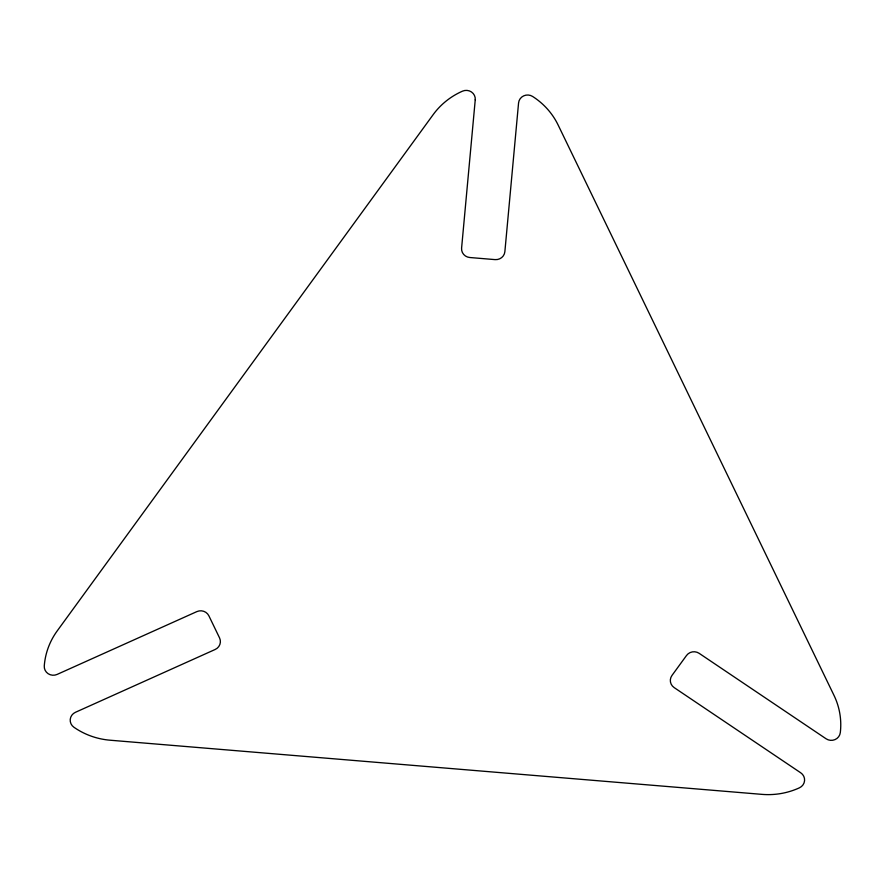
<?xml version="1.0" encoding="UTF-8"?>
<svg xmlns="http://www.w3.org/2000/svg" width="885" height="885" viewBox="0 0 885 885"><rect width="100%" height="100%" fill="white"/><g stroke="black" fill="none" stroke-linecap="round" stroke-linejoin="round"><path stroke-width="1.33" d="M475.245 99.828L461.594 248.088A9.049 8.706 -1.7 0 0 469.813 257.513L495.058 259.615A9.049 8.706 -1.7 0 0 504.87 251.683L518.566 102.959A9.049 8.706 -1.7 0 1 532.604 96.454A72.426 69.683 -1.7 0 1 558.125 125.006L834.013 695.411A72.426 69.683 -1.7 0 1 840.308 732.614A9.049 8.706 -1.7 0 1 826.114 738.798L699.139 653.318A9.049 8.706 -1.7 0 0 686.528 655.475L671.969 675.465A9.049 8.706 -1.7 0 0 674.171 687.601L800.748 772.815A9.049 8.706 -1.7 0 1 799.432 787.816A72.426 69.683 -1.7 0 1 761.952 794.365L110.116 740.214A72.426 69.683 -1.7 0 1 73.931 727.26A9.049 8.706 -1.7 0 1 75.435 712.303L215.166 649.479A9.049 8.706 -1.7 0 0 219.557 637.908L208.871 615.805A9.049 8.706 -1.7 0 0 196.846 611.612L57.116 674.425A9.049 8.706 -1.7 0 1 44.272 665.929A72.426 69.683 -1.7 0 1 57.226 630.883L433.174 114.63A72.426 69.683 -1.7 0 1 462.479 91.166A9.049 8.706 -1.7 0 1 475.245 99.828"/></g></svg>
